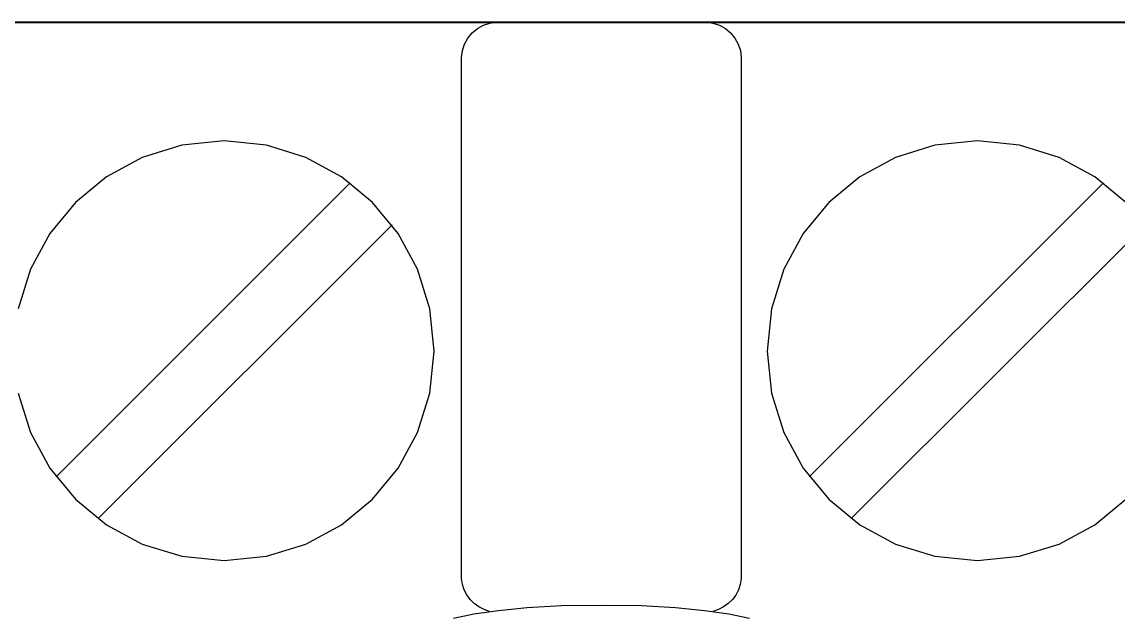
# Model space of a CAD drawing. Extents: x 1 to 47.7, y 0.2 to 35.
# Drawn here: x 34.609 to 35.483, y 9.711 to 10.185 of the extents above; entities that cross this region are included whole.
import ezdxf

# ---------------------------------------------------------------- set-up
doc = ezdxf.new("R2010")
doc.units = 0
doc.header["$MEASUREMENT"] = 0
for name, color, linetype in [('7_1__EMPTY_IO_BOARD_POSITI', 7, 'CONTINUOUS'), ('7_2___8__INDEPENDENT_INPUT', 7, 'CONTINUOUS'), ('7_3___8__OPTOISO_INDEPENDE', 7, 'CONTINUOUS'), ('7_4___24__OPTOISO_INDEPEND', 7, 'CONTINUOUS'), ('7_5___8__INDEPENDENT_INPUT', 7, 'CONTINUOUS'), ('7_6____8__INDEPENDENT_INPU', 7, 'CONTINUOUS'), ('7_7____8__OPTOISO_INDEPEND', 7, 'CONTINUOUS'), ('7_8____8__OPTOISO_INDEPEND', 7, 'CONTINUOUS')]:
    doc.layers.add(name, color=color, linetype=linetype)

msp = doc.modelspace()

# ---------------------------------------------------------------- linework, layer by layer
at = {"layer": '7_1__EMPTY_IO_BOARD_POSITI'}
msp.add_lwpolyline([(34.52898, 10.18502), (34.93662, 10.18502), (35.13685, 10.18502), (35.33304, 10.18502), (35.52398, 10.18502), (35.70844, 10.18502), (35.79786, 10.18502), (35.88519, 10.18502), (35.97029, 10.18502), (36.05301, 10.18502), (36.13318, 10.18502), (36.21066, 10.18502)], dxfattribs=at)
at = {"layer": '7_2___8__INDEPENDENT_INPUT'}
for points in [[(36.19584, 10.18526), (36.08472, 10.18526), (35.96826, 10.18526), (35.8469, 10.18526), (35.72109, 10.18526), (35.59127, 10.18526), (35.45788, 10.18526), (35.32138, 10.18526), (35.1822, 10.18526), (35.0408, 10.18526), (34.7531, 10.18526), (34.46184, 10.18526)], [(34.98194, 9.71544), (34.9775, 9.71694), (34.97341, 9.71906), (34.96973, 9.72174), (34.96652, 9.72494), (34.96384, 9.72858), (34.96175, 9.73261), (34.96031, 9.73698), (34.9596, 9.74161), (34.95952, 9.7491), (34.95952, 9.78134), (34.95952, 9.83543), (34.95952, 9.9031), (34.95952, 9.97609), (34.95952, 10.04612), (34.95952, 10.10493), (34.95952, 10.14426), (34.95953, 10.15701), (34.96024, 10.16257), (34.96196, 10.16776), (34.96459, 10.17247), (34.96804, 10.1766), (34.97219, 10.18006), (34.97695, 10.18275), (34.9822, 10.18455), (34.98785, 10.18539), (34.99284, 10.18543), (35.007, 10.18543), (35.02932, 10.18543), (35.05653, 10.18543), (35.08538, 10.18543), (35.11259, 10.18543), (35.13491, 10.18543), (35.14907, 10.18543), (35.15405, 10.18539), (35.15971, 10.18455), (35.16496, 10.18275), (35.16971, 10.18006), (35.17386, 10.1766), (35.1773, 10.17247), (35.17994, 10.16776), (35.18166, 10.16257), (35.18236, 10.15701), (35.18237, 10.14426), (35.18237, 10.10493), (35.18237, 10.04612), (35.18237, 9.97609), (35.18237, 9.9031), (35.18237, 9.83543), (35.18237, 9.78134), (35.18237, 9.7491), (35.1823, 9.7416), (35.18157, 9.73694), (35.18012, 9.73256), (35.17801, 9.72852), (35.1753, 9.72487), (35.17205, 9.72168), (35.16833, 9.71901), (35.1642, 9.71691), (35.15972, 9.71544)], [(34.6064, 9.88938), (34.61615, 9.85801), (34.63158, 9.82963), (34.65202, 9.80491), (34.6768, 9.78451), (34.70524, 9.76911), (34.73667, 9.75938), (34.77042, 9.75599), (34.80412, 9.75938), (34.83551, 9.76911), (34.86393, 9.78451), (34.88868, 9.80491), (34.90911, 9.82963), (34.92454, 9.85801), (34.93429, 9.88938), (34.93769, 9.92306), (34.93429, 9.95677), (34.92454, 9.98818), (34.90911, 10.01662), (34.88868, 10.04142), (34.86393, 10.06188), (34.83551, 10.07734), (34.80412, 10.08711), (34.77042, 10.09052), (34.73667, 10.08711), (34.70524, 10.07734), (34.6768, 10.06188), (34.65202, 10.04142), (34.63158, 10.01662), (34.61615, 9.98818), (34.6064, 9.95677)], [(35.48869, 10.04142), (35.46393, 10.06188), (35.43552, 10.07734), (35.40413, 10.08711), (35.37043, 10.09052), (35.33667, 10.08711), (35.30524, 10.07734), (35.2768, 10.06188), (35.25203, 10.04142), (35.23159, 10.01662), (35.21615, 9.98818), (35.2064, 9.95677), (35.203, 9.92306), (35.2064, 9.88938), (35.21615, 9.85801), (35.23159, 9.82963), (35.25203, 9.80491), (35.2768, 9.78451), (35.30524, 9.76911), (35.33667, 9.75938), (35.37043, 9.75599), (35.40413, 9.75938), (35.43552, 9.76911), (35.46393, 9.78451), (35.48869, 9.80491)], [(34.63658, 9.82283), (34.87085, 10.0571)], [(35.23658, 9.82283), (35.47085, 10.0571)], [(34.67, 9.78941), (34.90427, 10.02368)], [(35.27, 9.78941), (35.50427, 10.02368)], [(34.95303, 9.71006), (34.96941, 9.71342), (34.98887, 9.7163), (35.01194, 9.71856), (35.03914, 9.72004), (35.071, 9.72056), (35.10286, 9.72004), (35.13006, 9.71856), (35.15313, 9.7163), (35.17259, 9.71342), (35.18896, 9.71006)]]:
    msp.add_lwpolyline(points, dxfattribs=at)
at = {"layer": '7_3___8__OPTOISO_INDEPENDE'}
for points in [[(36.19584, 10.18526), (36.08472, 10.18526), (35.96826, 10.18526), (35.8469, 10.18526), (35.72109, 10.18526), (35.59127, 10.18526), (35.45788, 10.18526), (35.32138, 10.18526), (35.1822, 10.18526), (35.0408, 10.18526), (34.7531, 10.18526), (34.46184, 10.18526)], [(34.98194, 9.71544), (34.9775, 9.71694), (34.97341, 9.71906), (34.96973, 9.72174), (34.96652, 9.72494), (34.96384, 9.72858), (34.96175, 9.73261), (34.96031, 9.73698), (34.9596, 9.74161), (34.95952, 9.7491), (34.95952, 9.78134), (34.95952, 9.83543), (34.95952, 9.9031), (34.95952, 9.97609), (34.95952, 10.04612), (34.95952, 10.10493), (34.95952, 10.14426), (34.95953, 10.15701), (34.96024, 10.16257), (34.96196, 10.16776), (34.96459, 10.17247), (34.96804, 10.1766), (34.97219, 10.18006), (34.97695, 10.18275), (34.9822, 10.18455), (34.98785, 10.18539), (34.99284, 10.18543), (35.007, 10.18543), (35.02932, 10.18543), (35.05653, 10.18543), (35.08538, 10.18543), (35.11259, 10.18543), (35.13491, 10.18543), (35.14907, 10.18543), (35.15405, 10.18539), (35.15971, 10.18455), (35.16496, 10.18275), (35.16971, 10.18006), (35.17386, 10.1766), (35.1773, 10.17247), (35.17994, 10.16776), (35.18166, 10.16257), (35.18236, 10.15701), (35.18237, 10.14426), (35.18237, 10.10493), (35.18237, 10.04612), (35.18237, 9.97609), (35.18237, 9.9031), (35.18237, 9.83543), (35.18237, 9.78134), (35.18237, 9.7491), (35.1823, 9.7416), (35.18157, 9.73694), (35.18012, 9.73256), (35.17801, 9.72852), (35.1753, 9.72487), (35.17205, 9.72168), (35.16833, 9.71901), (35.1642, 9.71691), (35.15972, 9.71544)], [(34.6064, 9.88938), (34.61615, 9.85801), (34.63158, 9.82963), (34.65202, 9.80491), (34.6768, 9.78451), (34.70524, 9.76911), (34.73667, 9.75938), (34.77042, 9.75599), (34.80412, 9.75938), (34.83551, 9.76911), (34.86393, 9.78451), (34.88868, 9.80491), (34.90911, 9.82963), (34.92454, 9.85801), (34.93429, 9.88938), (34.93769, 9.92306), (34.93429, 9.95677), (34.92454, 9.98818), (34.90911, 10.01662), (34.88868, 10.04142), (34.86393, 10.06188), (34.83551, 10.07734), (34.80412, 10.08711), (34.77042, 10.09052), (34.73667, 10.08711), (34.70524, 10.07734), (34.6768, 10.06188), (34.65202, 10.04142), (34.63158, 10.01662), (34.61615, 9.98818), (34.6064, 9.95677)], [(35.48869, 10.04142), (35.46393, 10.06188), (35.43552, 10.07734), (35.40413, 10.08711), (35.37043, 10.09052), (35.33667, 10.08711), (35.30524, 10.07734), (35.2768, 10.06188), (35.25203, 10.04142), (35.23159, 10.01662), (35.21615, 9.98818), (35.2064, 9.95677), (35.203, 9.92306), (35.2064, 9.88938), (35.21615, 9.85801), (35.23159, 9.82963), (35.25203, 9.80491), (35.2768, 9.78451), (35.30524, 9.76911), (35.33667, 9.75938), (35.37043, 9.75599), (35.40413, 9.75938), (35.43552, 9.76911), (35.46393, 9.78451), (35.48869, 9.80491)], [(34.63658, 9.82283), (34.87085, 10.0571)], [(35.23658, 9.82283), (35.47085, 10.0571)], [(34.67, 9.78941), (34.90427, 10.02368)], [(35.27, 9.78941), (35.50427, 10.02368)], [(34.95303, 9.71006), (34.96941, 9.71342), (34.98887, 9.7163), (35.01194, 9.71856), (35.03914, 9.72004), (35.071, 9.72056), (35.10286, 9.72004), (35.13006, 9.71856), (35.15313, 9.7163), (35.17259, 9.71342), (35.18896, 9.71006)]]:
    msp.add_lwpolyline(points, dxfattribs=at)
at = {"layer": '7_4___24__OPTOISO_INDEPEND'}
for points in [[(36.19584, 10.18526), (36.08472, 10.18526), (35.96826, 10.18526), (35.8469, 10.18526), (35.72109, 10.18526), (35.59127, 10.18526), (35.45788, 10.18526), (35.32138, 10.18526), (35.1822, 10.18526), (35.0408, 10.18526), (34.7531, 10.18526), (34.46184, 10.18526)], [(34.98194, 9.71544), (34.9775, 9.71694), (34.97341, 9.71906), (34.96973, 9.72174), (34.96652, 9.72494), (34.96384, 9.72858), (34.96175, 9.73261), (34.96031, 9.73698), (34.9596, 9.74161), (34.95952, 9.7491), (34.95952, 9.78134), (34.95952, 9.83543), (34.95952, 9.9031), (34.95952, 9.97609), (34.95952, 10.04612), (34.95952, 10.10493), (34.95952, 10.14426), (34.95953, 10.15701), (34.96024, 10.16257), (34.96196, 10.16776), (34.96459, 10.17247), (34.96804, 10.1766), (34.97219, 10.18006), (34.97695, 10.18275), (34.9822, 10.18455), (34.98785, 10.18539), (34.99284, 10.18543), (35.007, 10.18543), (35.02932, 10.18543), (35.05653, 10.18543), (35.08538, 10.18543), (35.11259, 10.18543), (35.13491, 10.18543), (35.14907, 10.18543), (35.15405, 10.18539), (35.15971, 10.18455), (35.16496, 10.18275), (35.16971, 10.18006), (35.17386, 10.1766), (35.1773, 10.17247), (35.17994, 10.16776), (35.18166, 10.16257), (35.18236, 10.15701), (35.18237, 10.14426), (35.18237, 10.10493), (35.18237, 10.04612), (35.18237, 9.97609), (35.18237, 9.9031), (35.18237, 9.83543), (35.18237, 9.78134), (35.18237, 9.7491), (35.1823, 9.7416), (35.18157, 9.73694), (35.18012, 9.73256), (35.17801, 9.72852), (35.1753, 9.72487), (35.17205, 9.72168), (35.16833, 9.71901), (35.1642, 9.71691), (35.15972, 9.71544)], [(34.6064, 9.88938), (34.61615, 9.85801), (34.63158, 9.82963), (34.65202, 9.80491), (34.6768, 9.78451), (34.70524, 9.76911), (34.73667, 9.75938), (34.77042, 9.75599), (34.80412, 9.75938), (34.83551, 9.76911), (34.86393, 9.78451), (34.88868, 9.80491), (34.90911, 9.82963), (34.92454, 9.85801), (34.93429, 9.88938), (34.93769, 9.92306), (34.93429, 9.95677), (34.92454, 9.98818), (34.90911, 10.01662), (34.88868, 10.04142), (34.86393, 10.06188), (34.83551, 10.07734), (34.80412, 10.08711), (34.77042, 10.09052), (34.73667, 10.08711), (34.70524, 10.07734), (34.6768, 10.06188), (34.65202, 10.04142), (34.63158, 10.01662), (34.61615, 9.98818), (34.6064, 9.95677)], [(35.48869, 10.04142), (35.46393, 10.06188), (35.43552, 10.07734), (35.40413, 10.08711), (35.37043, 10.09052), (35.33667, 10.08711), (35.30524, 10.07734), (35.2768, 10.06188), (35.25203, 10.04142), (35.23159, 10.01662), (35.21615, 9.98818), (35.2064, 9.95677), (35.203, 9.92306), (35.2064, 9.88938), (35.21615, 9.85801), (35.23159, 9.82963), (35.25203, 9.80491), (35.2768, 9.78451), (35.30524, 9.76911), (35.33667, 9.75938), (35.37043, 9.75599), (35.40413, 9.75938), (35.43552, 9.76911), (35.46393, 9.78451), (35.48869, 9.80491)], [(34.63658, 9.82283), (34.87085, 10.0571)], [(35.23658, 9.82283), (35.47085, 10.0571)], [(34.67, 9.78941), (34.90427, 10.02368)], [(35.27, 9.78941), (35.50427, 10.02368)], [(34.95303, 9.71006), (34.96941, 9.71342), (34.98887, 9.7163), (35.01194, 9.71856), (35.03914, 9.72004), (35.071, 9.72056), (35.10286, 9.72004), (35.13006, 9.71856), (35.15313, 9.7163), (35.17259, 9.71342), (35.18896, 9.71006)]]:
    msp.add_lwpolyline(points, dxfattribs=at)
at = {"layer": '7_5___8__INDEPENDENT_INPUT'}
for points in [[(36.19584, 10.18526), (36.08472, 10.18526), (35.96826, 10.18526), (35.8469, 10.18526), (35.72109, 10.18526), (35.59127, 10.18526), (35.45788, 10.18526), (35.32138, 10.18526), (35.1822, 10.18526), (35.0408, 10.18526), (34.7531, 10.18526), (34.46184, 10.18526)], [(34.98194, 9.71544), (34.9775, 9.71694), (34.97341, 9.71906), (34.96973, 9.72174), (34.96652, 9.72494), (34.96384, 9.72858), (34.96175, 9.73261), (34.96031, 9.73698), (34.9596, 9.74161), (34.95952, 9.7491), (34.95952, 9.78134), (34.95952, 9.83543), (34.95952, 9.9031), (34.95952, 9.97609), (34.95952, 10.04612), (34.95952, 10.10493), (34.95952, 10.14426), (34.95953, 10.15701), (34.96024, 10.16257), (34.96196, 10.16776), (34.96459, 10.17247), (34.96804, 10.1766), (34.97219, 10.18006), (34.97695, 10.18275), (34.9822, 10.18455), (34.98785, 10.18539), (34.99284, 10.18543), (35.007, 10.18543), (35.02932, 10.18543), (35.05653, 10.18543), (35.08538, 10.18543), (35.11259, 10.18543), (35.13491, 10.18543), (35.14907, 10.18543), (35.15405, 10.18539), (35.15971, 10.18455), (35.16496, 10.18275), (35.16971, 10.18006), (35.17386, 10.1766), (35.1773, 10.17247), (35.17994, 10.16776), (35.18166, 10.16257), (35.18236, 10.15701), (35.18237, 10.14426), (35.18237, 10.10493), (35.18237, 10.04612), (35.18237, 9.97609), (35.18237, 9.9031), (35.18237, 9.83543), (35.18237, 9.78134), (35.18237, 9.7491), (35.1823, 9.7416), (35.18157, 9.73694), (35.18012, 9.73256), (35.17801, 9.72852), (35.1753, 9.72487), (35.17205, 9.72168), (35.16833, 9.71901), (35.1642, 9.71691), (35.15972, 9.71544)], [(34.6064, 9.88938), (34.61615, 9.85801), (34.63158, 9.82963), (34.65202, 9.80491), (34.6768, 9.78451), (34.70524, 9.76911), (34.73667, 9.75938), (34.77042, 9.75599), (34.80412, 9.75938), (34.83551, 9.76911), (34.86393, 9.78451), (34.88868, 9.80491), (34.90911, 9.82963), (34.92454, 9.85801), (34.93429, 9.88938), (34.93769, 9.92306), (34.93429, 9.95677), (34.92454, 9.98818), (34.90911, 10.01662), (34.88868, 10.04142), (34.86393, 10.06188), (34.83551, 10.07734), (34.80412, 10.08711), (34.77042, 10.09052), (34.73667, 10.08711), (34.70524, 10.07734), (34.6768, 10.06188), (34.65202, 10.04142), (34.63158, 10.01662), (34.61615, 9.98818), (34.6064, 9.95677)], [(35.48869, 10.04142), (35.46393, 10.06188), (35.43552, 10.07734), (35.40413, 10.08711), (35.37043, 10.09052), (35.33667, 10.08711), (35.30524, 10.07734), (35.2768, 10.06188), (35.25203, 10.04142), (35.23159, 10.01662), (35.21615, 9.98818), (35.2064, 9.95677), (35.203, 9.92306), (35.2064, 9.88938), (35.21615, 9.85801), (35.23159, 9.82963), (35.25203, 9.80491), (35.2768, 9.78451), (35.30524, 9.76911), (35.33667, 9.75938), (35.37043, 9.75599), (35.40413, 9.75938), (35.43552, 9.76911), (35.46393, 9.78451), (35.48869, 9.80491)], [(34.63658, 9.82283), (34.87085, 10.0571)], [(35.23658, 9.82283), (35.47085, 10.0571)], [(34.67, 9.78941), (34.90427, 10.02368)], [(35.27, 9.78941), (35.50427, 10.02368)], [(34.95303, 9.71006), (34.96941, 9.71342), (34.98887, 9.7163), (35.01194, 9.71856), (35.03914, 9.72004), (35.071, 9.72056), (35.10286, 9.72004), (35.13006, 9.71856), (35.15313, 9.7163), (35.17259, 9.71342), (35.18896, 9.71006)]]:
    msp.add_lwpolyline(points, dxfattribs=at)
at = {"layer": '7_6____8__INDEPENDENT_INPU'}
for points in [[(36.19584, 10.18526), (36.08472, 10.18526), (35.96826, 10.18526), (35.8469, 10.18526), (35.72109, 10.18526), (35.59127, 10.18526), (35.45788, 10.18526), (35.32138, 10.18526), (35.1822, 10.18526), (35.0408, 10.18526), (34.7531, 10.18526), (34.46184, 10.18526)], [(34.98194, 9.71544), (34.9775, 9.71694), (34.97341, 9.71906), (34.96973, 9.72174), (34.96652, 9.72494), (34.96384, 9.72858), (34.96175, 9.73261), (34.96031, 9.73698), (34.9596, 9.74161), (34.95952, 9.7491), (34.95952, 9.78134), (34.95952, 9.83543), (34.95952, 9.9031), (34.95952, 9.97609), (34.95952, 10.04612), (34.95952, 10.10493), (34.95952, 10.14426), (34.95953, 10.15701), (34.96024, 10.16257), (34.96196, 10.16776), (34.96459, 10.17247), (34.96804, 10.1766), (34.97219, 10.18006), (34.97695, 10.18275), (34.9822, 10.18455), (34.98785, 10.18539), (34.99284, 10.18543), (35.007, 10.18543), (35.02932, 10.18543), (35.05653, 10.18543), (35.08538, 10.18543), (35.11259, 10.18543), (35.13491, 10.18543), (35.14907, 10.18543), (35.15405, 10.18539), (35.15971, 10.18455), (35.16496, 10.18275), (35.16971, 10.18006), (35.17386, 10.1766), (35.1773, 10.17247), (35.17994, 10.16776), (35.18166, 10.16257), (35.18236, 10.15701), (35.18237, 10.14426), (35.18237, 10.10493), (35.18237, 10.04612), (35.18237, 9.97609), (35.18237, 9.9031), (35.18237, 9.83543), (35.18237, 9.78134), (35.18237, 9.7491), (35.1823, 9.7416), (35.18157, 9.73694), (35.18012, 9.73256), (35.17801, 9.72852), (35.1753, 9.72487), (35.17205, 9.72168), (35.16833, 9.71901), (35.1642, 9.71691), (35.15972, 9.71544)], [(34.6064, 9.88938), (34.61615, 9.85801), (34.63158, 9.82963), (34.65202, 9.80491), (34.6768, 9.78451), (34.70524, 9.76911), (34.73667, 9.75938), (34.77042, 9.75599), (34.80412, 9.75938), (34.83551, 9.76911), (34.86393, 9.78451), (34.88868, 9.80491), (34.90911, 9.82963), (34.92454, 9.85801), (34.93429, 9.88938), (34.93769, 9.92306), (34.93429, 9.95677), (34.92454, 9.98818), (34.90911, 10.01662), (34.88868, 10.04142), (34.86393, 10.06188), (34.83551, 10.07734), (34.80412, 10.08711), (34.77042, 10.09052), (34.73667, 10.08711), (34.70524, 10.07734), (34.6768, 10.06188), (34.65202, 10.04142), (34.63158, 10.01662), (34.61615, 9.98818), (34.6064, 9.95677)], [(35.48869, 10.04142), (35.46393, 10.06188), (35.43552, 10.07734), (35.40413, 10.08711), (35.37043, 10.09052), (35.33667, 10.08711), (35.30524, 10.07734), (35.2768, 10.06188), (35.25203, 10.04142), (35.23159, 10.01662), (35.21615, 9.98818), (35.2064, 9.95677), (35.203, 9.92306), (35.2064, 9.88938), (35.21615, 9.85801), (35.23159, 9.82963), (35.25203, 9.80491), (35.2768, 9.78451), (35.30524, 9.76911), (35.33667, 9.75938), (35.37043, 9.75599), (35.40413, 9.75938), (35.43552, 9.76911), (35.46393, 9.78451), (35.48869, 9.80491)], [(34.63658, 9.82283), (34.87085, 10.0571)], [(35.23658, 9.82283), (35.47085, 10.0571)], [(34.67, 9.78941), (34.90427, 10.02368)], [(35.27, 9.78941), (35.50427, 10.02368)], [(34.95303, 9.71006), (34.96941, 9.71342), (34.98887, 9.7163), (35.01194, 9.71856), (35.03914, 9.72004), (35.071, 9.72056), (35.10286, 9.72004), (35.13006, 9.71856), (35.15313, 9.7163), (35.17259, 9.71342), (35.18896, 9.71006)]]:
    msp.add_lwpolyline(points, dxfattribs=at)
at = {"layer": '7_7____8__OPTOISO_INDEPEND'}
for points in [[(36.19584, 10.18526), (36.08472, 10.18526), (35.96826, 10.18526), (35.8469, 10.18526), (35.72109, 10.18526), (35.59127, 10.18526), (35.45788, 10.18526), (35.32138, 10.18526), (35.1822, 10.18526), (35.0408, 10.18526), (34.7531, 10.18526), (34.46184, 10.18526)], [(34.98194, 9.71544), (34.9775, 9.71694), (34.97341, 9.71906), (34.96973, 9.72174), (34.96652, 9.72494), (34.96384, 9.72858), (34.96175, 9.73261), (34.96031, 9.73698), (34.9596, 9.74161), (34.95952, 9.7491), (34.95952, 9.78134), (34.95952, 9.83543), (34.95952, 9.9031), (34.95952, 9.97609), (34.95952, 10.04612), (34.95952, 10.10493), (34.95952, 10.14426), (34.95953, 10.15701), (34.96024, 10.16257), (34.96196, 10.16776), (34.96459, 10.17247), (34.96804, 10.1766), (34.97219, 10.18006), (34.97695, 10.18275), (34.9822, 10.18455), (34.98785, 10.18539), (34.99284, 10.18543), (35.007, 10.18543), (35.02932, 10.18543), (35.05653, 10.18543), (35.08538, 10.18543), (35.11259, 10.18543), (35.13491, 10.18543), (35.14907, 10.18543), (35.15405, 10.18539), (35.15971, 10.18455), (35.16496, 10.18275), (35.16971, 10.18006), (35.17386, 10.1766), (35.1773, 10.17247), (35.17994, 10.16776), (35.18166, 10.16257), (35.18236, 10.15701), (35.18237, 10.14426), (35.18237, 10.10493), (35.18237, 10.04612), (35.18237, 9.97609), (35.18237, 9.9031), (35.18237, 9.83543), (35.18237, 9.78134), (35.18237, 9.7491), (35.1823, 9.7416), (35.18157, 9.73694), (35.18012, 9.73256), (35.17801, 9.72852), (35.1753, 9.72487), (35.17205, 9.72168), (35.16833, 9.71901), (35.1642, 9.71691), (35.15972, 9.71544)], [(34.6064, 9.88938), (34.61615, 9.85801), (34.63158, 9.82963), (34.65202, 9.80491), (34.6768, 9.78451), (34.70524, 9.76911), (34.73667, 9.75938), (34.77042, 9.75599), (34.80412, 9.75938), (34.83551, 9.76911), (34.86393, 9.78451), (34.88868, 9.80491), (34.90911, 9.82963), (34.92454, 9.85801), (34.93429, 9.88938), (34.93769, 9.92306), (34.93429, 9.95677), (34.92454, 9.98818), (34.90911, 10.01662), (34.88868, 10.04142), (34.86393, 10.06188), (34.83551, 10.07734), (34.80412, 10.08711), (34.77042, 10.09052), (34.73667, 10.08711), (34.70524, 10.07734), (34.6768, 10.06188), (34.65202, 10.04142), (34.63158, 10.01662), (34.61615, 9.98818), (34.6064, 9.95677)], [(35.48869, 10.04142), (35.46393, 10.06188), (35.43552, 10.07734), (35.40413, 10.08711), (35.37043, 10.09052), (35.33667, 10.08711), (35.30524, 10.07734), (35.2768, 10.06188), (35.25203, 10.04142), (35.23159, 10.01662), (35.21615, 9.98818), (35.2064, 9.95677), (35.203, 9.92306), (35.2064, 9.88938), (35.21615, 9.85801), (35.23159, 9.82963), (35.25203, 9.80491), (35.2768, 9.78451), (35.30524, 9.76911), (35.33667, 9.75938), (35.37043, 9.75599), (35.40413, 9.75938), (35.43552, 9.76911), (35.46393, 9.78451), (35.48869, 9.80491)], [(34.63658, 9.82283), (34.87085, 10.0571)], [(35.23658, 9.82283), (35.47085, 10.0571)], [(34.67, 9.78941), (34.90427, 10.02368)], [(35.27, 9.78941), (35.50427, 10.02368)], [(34.95303, 9.71006), (34.96941, 9.71342), (34.98887, 9.7163), (35.01194, 9.71856), (35.03914, 9.72004), (35.071, 9.72056), (35.10286, 9.72004), (35.13006, 9.71856), (35.15313, 9.7163), (35.17259, 9.71342), (35.18896, 9.71006)]]:
    msp.add_lwpolyline(points, dxfattribs=at)
at = {"layer": '7_8____8__OPTOISO_INDEPEND'}
for points in [[(36.19584, 10.18526), (36.08472, 10.18526), (35.96826, 10.18526), (35.8469, 10.18526), (35.72109, 10.18526), (35.59127, 10.18526), (35.45788, 10.18526), (35.32138, 10.18526), (35.1822, 10.18526), (35.0408, 10.18526), (34.7531, 10.18526), (34.46184, 10.18526)], [(34.98194, 9.71544), (34.9775, 9.71694), (34.97341, 9.71906), (34.96973, 9.72174), (34.96652, 9.72494), (34.96384, 9.72858), (34.96175, 9.73261), (34.96031, 9.73698), (34.9596, 9.74161), (34.95952, 9.7491), (34.95952, 9.78134), (34.95952, 9.83543), (34.95952, 9.9031), (34.95952, 9.97609), (34.95952, 10.04612), (34.95952, 10.10493), (34.95952, 10.14426), (34.95953, 10.15701), (34.96024, 10.16257), (34.96196, 10.16776), (34.96459, 10.17247), (34.96804, 10.1766), (34.97219, 10.18006), (34.97695, 10.18275), (34.9822, 10.18455), (34.98785, 10.18539), (34.99284, 10.18543), (35.007, 10.18543), (35.02932, 10.18543), (35.05653, 10.18543), (35.08538, 10.18543), (35.11259, 10.18543), (35.13491, 10.18543), (35.14907, 10.18543), (35.15405, 10.18539), (35.15971, 10.18455), (35.16496, 10.18275), (35.16971, 10.18006), (35.17386, 10.1766), (35.1773, 10.17247), (35.17994, 10.16776), (35.18166, 10.16257), (35.18236, 10.15701), (35.18237, 10.14426), (35.18237, 10.10493), (35.18237, 10.04612), (35.18237, 9.97609), (35.18237, 9.9031), (35.18237, 9.83543), (35.18237, 9.78134), (35.18237, 9.7491), (35.1823, 9.7416), (35.18157, 9.73694), (35.18012, 9.73256), (35.17801, 9.72852), (35.1753, 9.72487), (35.17205, 9.72168), (35.16833, 9.71901), (35.1642, 9.71691), (35.15972, 9.71544)], [(34.6064, 9.88938), (34.61615, 9.85801), (34.63158, 9.82963), (34.65202, 9.80491), (34.6768, 9.78451), (34.70524, 9.76911), (34.73667, 9.75938), (34.77042, 9.75599), (34.80412, 9.75938), (34.83551, 9.76911), (34.86393, 9.78451), (34.88868, 9.80491), (34.90911, 9.82963), (34.92454, 9.85801), (34.93429, 9.88938), (34.93769, 9.92306), (34.93429, 9.95677), (34.92454, 9.98818), (34.90911, 10.01662), (34.88868, 10.04142), (34.86393, 10.06188), (34.83551, 10.07734), (34.80412, 10.08711), (34.77042, 10.09052), (34.73667, 10.08711), (34.70524, 10.07734), (34.6768, 10.06188), (34.65202, 10.04142), (34.63158, 10.01662), (34.61615, 9.98818), (34.6064, 9.95677)], [(35.48869, 10.04142), (35.46393, 10.06188), (35.43552, 10.07734), (35.40413, 10.08711), (35.37043, 10.09052), (35.33667, 10.08711), (35.30524, 10.07734), (35.2768, 10.06188), (35.25203, 10.04142), (35.23159, 10.01662), (35.21615, 9.98818), (35.2064, 9.95677), (35.203, 9.92306), (35.2064, 9.88938), (35.21615, 9.85801), (35.23159, 9.82963), (35.25203, 9.80491), (35.2768, 9.78451), (35.30524, 9.76911), (35.33667, 9.75938), (35.37043, 9.75599), (35.40413, 9.75938), (35.43552, 9.76911), (35.46393, 9.78451), (35.48869, 9.80491)], [(34.63658, 9.82283), (34.87085, 10.0571)], [(35.23658, 9.82283), (35.47085, 10.0571)], [(34.67, 9.78941), (34.90427, 10.02368)], [(35.27, 9.78941), (35.50427, 10.02368)], [(34.95303, 9.71006), (34.96941, 9.71342), (34.98887, 9.7163), (35.01194, 9.71856), (35.03914, 9.72004), (35.071, 9.72056), (35.10286, 9.72004), (35.13006, 9.71856), (35.15313, 9.7163), (35.17259, 9.71342), (35.18896, 9.71006)]]:
    msp.add_lwpolyline(points, dxfattribs=at)

doc.saveas('drawing.dxf')
